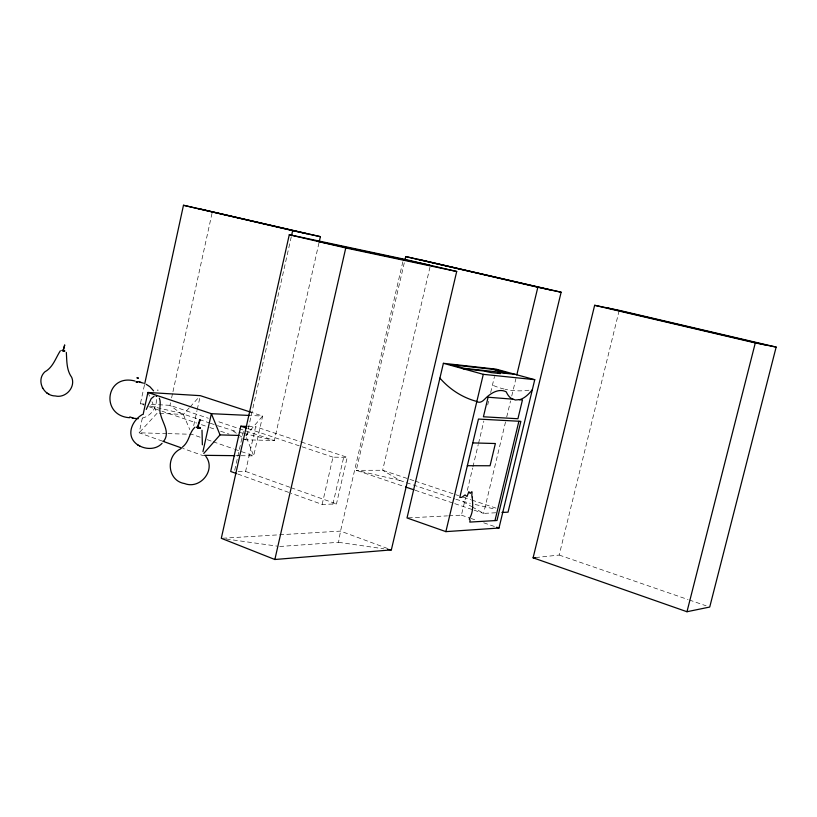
<?xml version="1.0" encoding="UTF-8"?>
<svg xmlns="http://www.w3.org/2000/svg" width="817" height="817" viewBox="0 0 817 817"><rect width="100%" height="100%" fill="white"/><g stroke="black" fill="none" stroke-linecap="round" stroke-linejoin="round"><path stroke-width="0.61" stroke-dasharray="4.08 3.06" d="M156.425 399.503C156.711 407.887 150.737 416.272 142.413 418.018M279.69 546.491L338.514 542.314L340.536 531.101L403.465 259.05M144.415 385.185L140.371 403.792L143.966 405.018M142.332 418.13L139.145 432.806L162.91 441.292M170.528 402.842L169.977 405.324L180.547 413.116L209.132 422.828M171.611 397.869L172.704 392.906M172.969 391.66L212.389 211.603M193.7 425.565L197.009 410.614M197.285 409.368L200.032 396.909M234.724 470.245L244.007 428.792M291.26 236.859L245.784 439.812L239.79 437.769M238.166 471.46L245.59 471.44L255.619 426.75L300.217 441.629M318.977 242.884L274.338 440.526L245.784 439.812L242.823 437.759M322.133 504.416L332.989 457.163L347.215 457.316L336.461 503.926L322.133 504.416L291.26 493.294M332.917 504.048L343.691 457.275M404.292 262.788L356.273 470.316L404.313 486.564M430.008 267.026L382.642 470.255L399.881 480.457L454.671 498.881M448.758 515.813L461.411 515.159L465.547 497.819M467.324 490.384L472.635 468.09M472.931 466.854L478.251 444.55M478.548 443.314L483.868 421.021M487.708 404.915L488.597 401.198M490.67 392.528L494.489 376.525M505.529 421.94L483.582 513.393L473.972 510.135M506.714 416.997L510.564 400.933M511.748 395.99L515.905 378.69M535.595 557.551L559.185 555.06L619.215 310.368M245.733 435.635L262.645 416.057L250.656 412.136M159.581 413.371L183.335 414.433L189.268 407.867M190.116 406.927L198.602 397.542M222.571 538.24L278.383 534.859M279.649 534.788L340.536 531.101L387.799 548.575M408.286 517.876L447.491 515.874M495.807 512.77L483.582 513.393L472.757 507.224M204.659 455.335L202.136 455.304L183.12 448.513M236.093 455.672L239.861 455.712M241.117 455.723L253.699 455.866L262.645 416.057L251.391 415.536M166.719 433.582L139.145 432.806L157.078 413.259L151.982 401.709M167.965 433.613L191.781 434.287L200.114 437.197M248.245 426.484L255.619 426.75M144.078 403.986L140.371 403.792L144.027 404.64M151.482 404.364L169.977 405.324L208.366 418.273M226.268 539.006L277.208 546.144M338.514 542.314L383.796 548.81M150.114 406.049L180.547 413.116M217.475 425.657L237.829 432.04M239.044 432.326L242.7 433.173M243.915 433.459L274.338 440.526L216.76 421.102M399.881 480.457L356.273 470.316L382.642 470.255L413.994 480.733M455.866 499.279L470.316 503.374M475.177 504.508L495.868 509.328M301.422 442.038L347.215 457.316M415.199 481.131L458.603 495.633M463.423 497.247L470.663 499.667M471.869 500.065L495.98 508.123M248 428.619L332.989 457.163M415.128 490.231L453.558 503.231M454.763 503.64L472.777 509.737M210.326 423.226L216.28 425.248M148.755 406.662L160.735 410.747M161.94 411.165L196.672 423.032M201.462 424.666L208.652 427.128M209.846 427.536L215.831 429.579M220.631 431.223L229.015 434.082M461.411 515.159L469.632 517.978M470.806 518.387L475.504 519.99M483.725 522.809L495.459 526.832M559.185 555.06L688.047 599.555M689.252 599.974L706.113 605.795M207.263 439.679L212.022 441.343M213.217 441.762L233.458 448.809M234.642 449.227L253.699 455.866L246.183 436.758M245.59 471.44L289.831 487.249M291.026 487.678L336.461 503.926M237.818 474.044L290.066 492.865M463.014 501.679L471.675 506.611M232.957 430.916L237.89 434.338M238.881 435.022L241.832 437.075M147.908 392.456L149.95 397.082M183.335 414.433L189.789 429.619M528.936 390.209A83.773 74.47 -77.2 0 1 505.223 389.311M504.13 389.055A83.773 74.47 -77.2 0 1 492.437 385.093"/><path stroke-width="1.23" d="M63.185 350.299L64.706 344.907L63.338 350.37M144.68 383.939L183.478 205.271L320.387 236.664L319.263 241.638M143.128 414.464L147.908 392.456L200.308 395.663L250.656 412.136M197.857 426.985C203.79 409.562 195.896 428.292 198.48 427.117M202.953 451.638L211.368 413.688L250.135 415.485M247.02 426.433L240.821 426.208L230.7 471.48L236.634 473.615M289.289 234.714L221.295 538.311L274.859 559.502L391.343 549.892L456.703 271.479L403.465 259.05L289.289 234.714L345.765 247.96L456.703 271.479M291.546 235.613L292.66 230.639L183.478 205.271M274.859 559.502L345.765 247.96M404.875 260.306L405.732 256.579L561.136 292.22L508.041 512.157L501.924 512.463M443.396 363.299L407.019 517.947L445.878 531.632L498.983 528.037L534.757 379.68L496.236 369.182L443.396 363.299L483.296 374.329L534.757 379.68M445.878 531.632L483.296 374.329M516.793 374.983L537.841 287.247L561.136 292.22M494.969 520.603L518.887 421.245M533.103 557.817L594.643 305.303L619.215 310.368L776.15 347.082L709.728 607.041L686.974 611.729L533.103 557.817L535.595 557.551M686.974 611.729L755.296 342.926L776.15 347.082M163.563 441.415C170.426 432.663 162.767 423.472 160.673 414.689C158.549 409.348 161.531 403.302 159.356 398.185M62.051 350.442L64.686 351.106M146.243 409.44L151.257 398.584L154.086 396.296M182.467 447.083C189.779 441.282 188.901 432.612 194.997 427.199M203.77 453.455L220.039 434.899L238.39 435.42M142.229 414.597C132.446 420.285 125.849 434.327 135.683 443.284C142.812 449.503 155.281 450.749 162.093 443.314M196.897 427.199L196.826 427.383A4.402 0.643 12.3 0 0 198.888 428.322L200.185 428.251A4.412 0.643 12.2 0 0 199.205 427.465L198.184 427.128A4.402 0.643 12.3 0 0 196.897 427.199L198.276 427.271M180.782 448.788C165.289 455.855 167.23 480.835 184.571 483.552C200.175 489.73 216.382 470.03 205.772 456.284M60.346 350.789C55.668 357.877 53.115 367.344 44.843 371.847C35.785 380.365 43.556 395.939 55.331 395.949C65.554 398.502 75.94 387.268 71.692 377.311C66.381 369.999 66.892 360.767 66.33 352.413M199.338 420.193L199.981 420.326M156.098 396.306L156.68 396.429M138.287 418.672L132.252 418.202M467.344 465.7L490.057 465.761L495.388 443.529L472.777 442.906M204.659 455.335L234.836 455.661M197.469 427.812L198.623 427.873M512.698 399.166L488.076 397.225L483.419 416.782L517.927 418.743L522.451 399.942L519.377 399.697M62.204 350.35L64.165 350.636M62.439 350.707L63.45 350.81M463.168 368.763L483.654 370.969L490.976 372.583L500.402 373.594L497.839 372.501L515.333 374.39M196.826 427.383L198.449 427.567M387.575 549.351L391.343 549.892M157.834 390.26L157.804 390.179M135.04 381.049C105.536 373.175 99.96 415.72 129.617 417.722M317.139 241.25L429.762 265.188M292.66 230.639L320.387 236.664M418.61 259.357L549.657 289.769M405.732 256.579L537.841 287.247M198.112 208.478L306.702 233.693M607.123 307.876L765.897 345.04M594.643 305.303L755.296 342.926M139.309 381.999L143.455 383.153M137.94 381.641L141.3 382.509M492.753 369.304L505.57 372.807M63.43 350.554L64.788 350.942M199.205 427.465L198.235 427.199L198.888 428.322M198.357 427.424L200.134 427.934M63.46 350.901L64.216 351.126M198.715 428.026L199.716 428.343M198.541 427.72L200.185 428.251M147.908 392.456L211.368 413.688L220.039 434.899M240.821 426.208L246.805 428.22M405.518 486.973L413.923 489.822M496.634 527.231L498.983 528.037M129.78 416.884L133.283 418.11M162.91 441.292L181.936 448.084M137.45 444.754L138.369 445.285M139.431 445.908L140.105 446.307M46.794 392.946L47.509 393.365M48.591 393.998L49.122 394.305M146.253 384.327L149.909 386.727L153.586 390.843M42.382 387.748L42.719 388.289M202.003 430.202L202.361 444.816M63.409 350.391L63.481 351.065M532.357 389.648A42.892 19.822 -74.8 0 1 520.041 399.554L515.333 400.003L511.125 398.298A42.892 19.822 -74.8 0 1 506.244 391.864A51.737 24.265 -73.2 0 0 484.43 399.452A16.401 7.884 -74.1 0 1 476.842 401.464A91.422 80.515 -78.4 0 1 439.914 378.108M472.226 497.175C472.839 504.671 473.513 512.259 469.224 519.03L470.112 520.174L469.775 522.094L496.991 520.48L520.868 421.358L478.456 419.06L459.787 497.461L461.881 497.298L465.057 494.959L467.028 496.501L468.856 491.66L470.153 493.427C473.809 488.658 470.837 495.061 472.226 497.175M137.379 382.233L135.99 381.927L137.358 382.254M138.277 378.077L136.878 377.791L138.257 378.097M508 373.073L464.138 368.314L450.953 364.668L495.194 369.57L508 373.073"/></g></svg>
